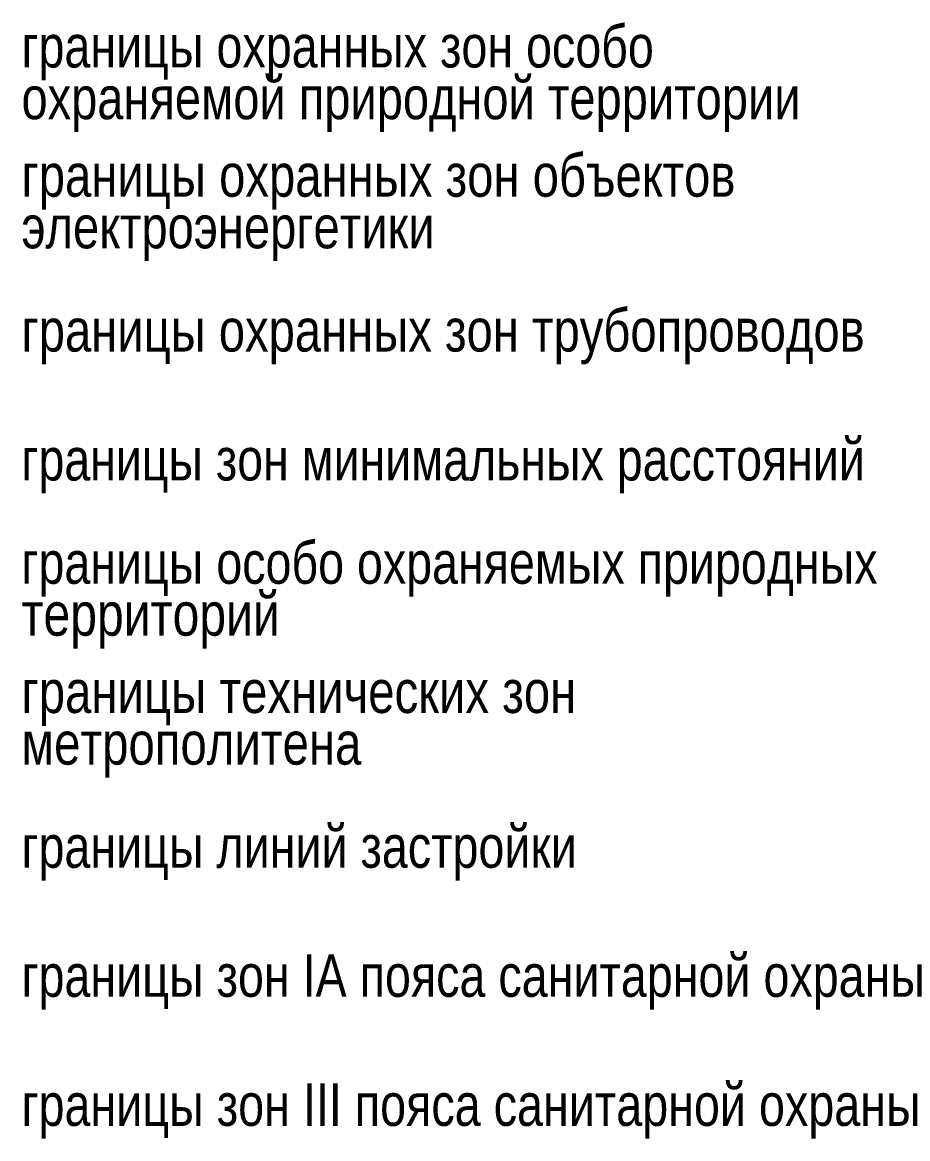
# Model space of a CAD drawing. Extents: x -2918 to -212, y 225 to 5715.
# Drawn here: x -434.3 to -390.2, y 924.1 to 979.7 of the extents above; entities that cross this region are included whole.
import ezdxf

# ---------------------------------------------------------------- set-up
doc = ezdxf.new("R2010")
doc.units = 0
doc.layers.get('0').update_dxf_attribs({"linetype": 'CONTINUOUS'})
doc.styles.add('STYLE-ARIAL_NARROW', font='ARIALN.TTF')

# ---------------------------------------------------------------- blocks, each defined once
blk = doc.blocks.new('УСЛ__ОБОЗНАЧЕНИЯ_ГЕО_2')
at = {"color": 18, "linetype": 'CONTINUOUS', "style": 'STYLE-ARIAL_NARROW'}
for s, height, width, p in [('границы охранных зон особо ', 2.108, 0.960892, (41.236, -54.646)), ('охраняемой природной территории', 2.12066, 0.963114, (41.236, -57.219)), ('границы охранных зон объектов ', 2.12803, 0.964396, (41.236, -61.075)), ('электроэнергетики', 2.12445, 0.963775, (41.236, -63.644)), ('границы охранных зон трубопроводов', 2.12582, 0.964014, (41.236, -68.783)), ('границы зон минимальных расстояний', 2.10338, 0.960073, (41.236, -75.2)), ('границы особо охраняемых природных ', 2.1066, 0.960644, (41.236, -80.34)), ('территорий', 2.1552, 0.969051, (41.236, -82.923)), ('границы технических зон ', 2.13043, 0.964813, (41.236, -86.77)), ('метрополитена', 2.1322, 0.965119, (41.236, -89.34)), ('границы линий застройки', 2.10776, 0.96085, (41.236, -94.473)), ('границы зон IА пояса санитарной охраны', 2.10872, 0.961019, (41.236, -100.896)), ('границы зон III пояса санитарной охраны', 2.11011, 0.961264, (41.236, -107.32))]:
    blk.add_text(s, height=height, dxfattribs=dict(at, width=width)).set_placement(p)

msp = doc.modelspace()

# ---------------------------------------------------------------- block references
msp.add_blockref('УСЛ__ОБОЗНАЧЕНИЯ_ГЕО_2', (-475.527, 1032.066))

doc.saveas('drawing.dxf')
